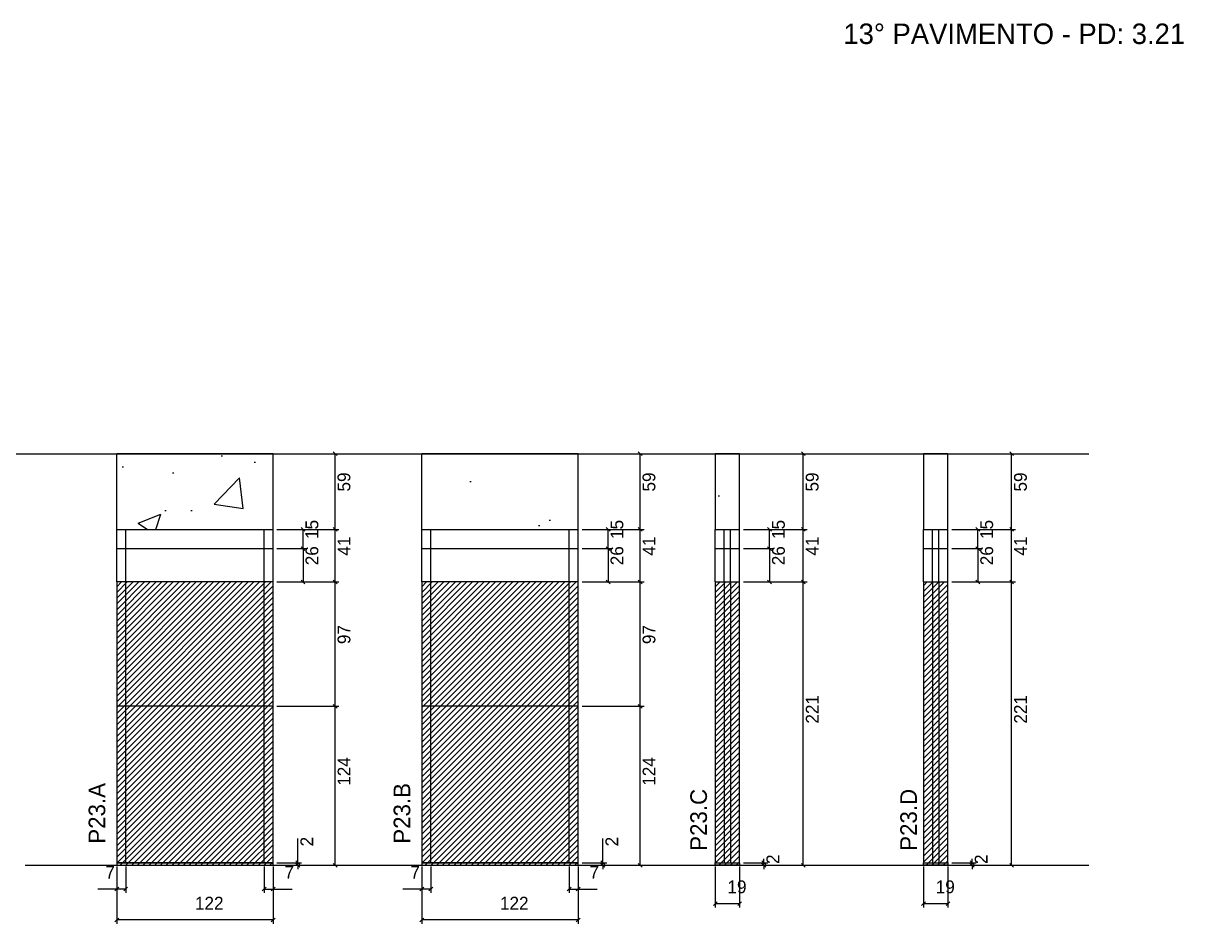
# Model space of a CAD drawing. Header units: metres. Extents: x 7653 to 9030, y 6399 to 7116.
# Drawn here: x 8125 to 9030, y 6399 to 7102 of the extents above; entities that cross this region are included whole.
import ezdxf

# ---------------------------------------------------------------- set-up
doc = ezdxf.new("R2010")
doc.units = ezdxf.units.M
for name, color, linetype in [('COTA', 7, 'Continuous'), ('Hachura', 7, 'Continuous'), ('NOMENCLATURA', 7, 'Continuous'), ('Nível', 7, 'Continuous'), ('Painéis', 7, 'Continuous'), ('SARR_2.2x7', 7, 'Continuous'), ('Texto Seção', 7, 'Continuous')]:
    doc.layers.add(name, color=color, linetype=linetype)

msp = doc.modelspace()

# ---------------------------------------------------------------- hatches: boundary and pattern name
at = {"layer": 'COTA'}
h = msp.add_hatch(dxfattribs=at)
h.set_pattern_fill('AR-CONC')
h.paths.add_polyline_path([(8197.87, 6765.95), (8197.87, 6706.95), (8319.87, 6706.95), (8319.87, 6765.95), (8197.87, 6765.95)])
h = msp.add_hatch(dxfattribs=at)
h.set_pattern_fill('AR-CONC')
h.paths.add_polyline_path([(8435.82, 6765.95), (8435.82, 6706.95), (8557.82, 6706.95), (8557.82, 6765.95), (8435.82, 6765.95)])
h = msp.add_hatch(dxfattribs=at)
h.set_pattern_fill('AR-CONC')
h.paths.add_polyline_path([(8683.78, 6706.95), (8683.78, 6765.95), (8664.78, 6765.95), (8664.78, 6706.95), (8683.78, 6706.95)])
h = msp.add_hatch(dxfattribs=at)
h.set_pattern_fill('AR-CONC')
h.paths.add_polyline_path([(8846.27, 6706.95), (8846.27, 6765.95), (8827.27, 6765.95), (8827.27, 6706.95), (8846.27, 6706.95)])
at = {"layer": 'Hachura'}
h = msp.add_hatch(dxfattribs=at)
h.set_pattern_fill('ANSI31')
h.paths.add_polyline_path([(8319.87, 6665.95), (8197.87, 6665.95), (8197.87, 6444.95), (8319.87, 6444.95), (8319.87, 6665.95)])
h = msp.add_hatch(dxfattribs=at)
h.set_pattern_fill('ANSI31')
h.paths.add_polyline_path([(8557.82, 6665.95), (8435.82, 6665.95), (8435.82, 6444.95), (8557.82, 6444.95), (8557.82, 6665.95)])
h = msp.add_hatch(dxfattribs=at)
h.set_pattern_fill('ANSI31')
h.paths.add_polyline_path([(8683.78, 6665.95), (8664.78, 6665.95), (8664.78, 6444.95), (8683.78, 6444.95), (8683.78, 6665.95), (8683.78, 6665.95)])
h = msp.add_hatch(dxfattribs=at)
h.set_pattern_fill('ANSI31')
h.paths.add_polyline_path([(8846.27, 6665.95), (8827.27, 6665.95), (8827.27, 6444.95), (8846.27, 6444.95), (8846.27, 6665.95), (8846.27, 6665.95)])

# ---------------------------------------------------------------- linework, layer by layer
at = {"layer": 'COTA', "color": 241, "lineweight": 25}
for p, q in [((8197.87, 6706.95), (8197.87, 6765.95)), ((8319.87, 6765.95), (8197.87, 6765.95)), ((8319.87, 6706.95), (8319.87, 6765.95)), ((8557.82, 6765.95), (8435.82, 6765.95)), ((8435.82, 6706.95), (8435.82, 6765.95)), ((8557.82, 6706.95), (8557.82, 6765.95))]:
    msp.add_line(p, q, dxfattribs=at)
at = {"layer": 'COTA', "color": 4, "lineweight": 25}
for p, q in [((8322.87, 6765.95), (8371.23, 6765.95)), ((8368.23, 6706.95), (8368.23, 6765.95)), ((8560.82, 6765.95), (8609.18, 6765.95)), ((8606.18, 6706.95), (8606.18, 6765.95)), ((8686.78, 6765.95), (8736.47, 6765.95)), ((8733.47, 6706.95), (8733.47, 6765.95)), ((8849.27, 6765.95), (8898.96, 6765.95)), ((8895.96, 6706.95), (8895.96, 6765.95)), ((8322.87, 6706.95), (8371.23, 6706.95)), ((8560.82, 6706.95), (8609.18, 6706.95)), ((8686.78, 6706.95), (8736.47, 6706.95)), ((8849.27, 6706.95), (8898.96, 6706.95)), ((8322.87, 6665.95), (8371.23, 6665.95)), ((8368.23, 6568.95), (8368.23, 6665.95)), ((8560.82, 6665.95), (8609.18, 6665.95)), ((8606.18, 6568.95), (8606.18, 6665.95)), ((8686.78, 6665.95), (8736.47, 6665.95)), ((8733.47, 6444.95), (8733.47, 6665.95)), ((8849.27, 6665.95), (8898.96, 6665.95)), ((8895.96, 6444.95), (8895.96, 6665.95)), ((8322.87, 6568.95), (8371.23, 6568.95)), ((8360.71, 6568.95), (8371.23, 6568.95)), ((8368.23, 6444.95), (8368.23, 6568.95)), ((8560.82, 6568.95), (8609.18, 6568.95)), ((8598.66, 6568.95), (8609.18, 6568.95)), ((8606.18, 6444.95), (8606.18, 6568.95)), ((8339.12, 6446.95), (8339.12, 6465.75)), ((8577.07, 6446.95), (8577.07, 6465.75)), ((8322.87, 6446.95), (8342.12, 6446.95)), ((8339.12, 6444.95), (8339.12, 6446.95)), ((8560.82, 6446.95), (8580.07, 6446.95)), ((8577.07, 6444.95), (8577.07, 6446.95)), ((8686.78, 6446.95), (8705.69, 6446.95)), ((8702.69, 6446.95), (8702.69, 6449.95)), ((8702.69, 6444.95), (8702.69, 6446.95)), ((8849.27, 6446.95), (8868.18, 6446.95)), ((8865.18, 6446.95), (8865.18, 6449.95)), ((8865.18, 6444.95), (8865.18, 6446.95)), ((8197.87, 6443.95), (8197.87, 6399.34)), ((8197.87, 6441.95), (8197.87, 6423.44)), ((8204.87, 6443.95), (8204.87, 6423.44)), ((8312.87, 6443.95), (8312.87, 6423.44)), ((8319.87, 6443.95), (8319.87, 6399.34)), ((8319.87, 6441.95), (8319.87, 6423.44)), ((8322.87, 6444.95), (8342.12, 6444.95)), ((8322.87, 6444.95), (8371.23, 6444.95)), ((8339.12, 6444.95), (8339.12, 6441.95)), ((8435.82, 6443.95), (8435.82, 6399.34)), ((8435.82, 6441.95), (8435.82, 6423.44)), ((8442.82, 6443.95), (8442.82, 6423.44)), ((8550.82, 6443.95), (8550.82, 6423.44)), ((8557.82, 6443.95), (8557.82, 6399.34)), ((8557.82, 6441.95), (8557.82, 6423.44)), ((8560.82, 6444.95), (8580.07, 6444.95)), ((8560.82, 6444.95), (8609.18, 6444.95)), ((8577.07, 6444.95), (8577.07, 6441.95)), ((8664.78, 6443.95), (8664.78, 6412.05)), ((8683.78, 6443.95), (8683.78, 6412.05)), ((8686.78, 6444.95), (8705.69, 6444.95)), ((8686.78, 6444.95), (8736.47, 6444.95)), ((8702.69, 6444.95), (8702.69, 6441.95)), ((8827.27, 6443.95), (8827.27, 6412.05)), ((8846.27, 6443.95), (8846.27, 6412.05)), ((8849.27, 6444.95), (8868.18, 6444.95)), ((8849.27, 6444.95), (8898.96, 6444.95)), ((8865.18, 6444.95), (8865.18, 6441.95)), ((8197.87, 6426.44), (8183.13, 6426.44)), ((8204.87, 6426.44), (8197.87, 6426.44)), ((8312.87, 6426.44), (8319.87, 6426.44)), ((8319.87, 6426.44), (8334.6, 6426.44)), ((8435.82, 6426.44), (8421.09, 6426.44)), ((8442.82, 6426.44), (8435.82, 6426.44)), ((8550.82, 6426.44), (8557.82, 6426.44)), ((8557.82, 6426.44), (8572.55, 6426.44)), ((8664.78, 6415.05), (8683.78, 6415.05)), ((8827.27, 6415.05), (8846.27, 6415.05)), ((8319.87, 6402.34), (8197.87, 6402.34)), ((8557.82, 6402.34), (8435.82, 6402.34))]:
    msp.add_line(p, q, dxfattribs=at)
at = {"layer": 'COTA', "color": 0, "lineweight": 25}
for p, q in [((8369.73, 6764.45), (8366.73, 6767.45)), ((8607.68, 6764.45), (8604.68, 6767.45)), ((8734.97, 6764.45), (8731.97, 6767.45)), ((8897.46, 6764.45), (8894.46, 6767.45)), ((8366.73, 6708.45), (8369.73, 6705.45)), ((8604.68, 6708.45), (8607.68, 6705.45)), ((8731.97, 6708.45), (8734.97, 6705.45)), ((8894.46, 6708.45), (8897.46, 6705.45)), ((8369.73, 6664.45), (8366.73, 6667.45)), ((8607.68, 6664.45), (8604.68, 6667.45)), ((8734.97, 6664.45), (8731.97, 6667.45)), ((8897.46, 6664.45), (8894.46, 6667.45)), ((8369.73, 6567.45), (8366.73, 6570.45)), ((8366.73, 6570.45), (8369.73, 6567.45)), ((8607.68, 6567.45), (8604.68, 6570.45)), ((8604.68, 6570.45), (8607.68, 6567.45)), ((8337.62, 6448.45), (8340.62, 6445.45)), ((8340.62, 6443.45), (8337.62, 6446.45)), ((8366.73, 6446.45), (8369.73, 6443.45)), ((8575.57, 6448.45), (8578.57, 6445.45)), ((8578.57, 6443.45), (8575.57, 6446.45)), ((8604.68, 6446.45), (8607.68, 6443.45)), ((8701.19, 6448.45), (8704.19, 6445.45)), ((8704.19, 6443.45), (8701.19, 6446.45)), ((8731.97, 6446.45), (8734.97, 6443.45)), ((8863.68, 6448.45), (8866.68, 6445.45)), ((8866.68, 6443.45), (8863.68, 6446.45)), ((8894.46, 6446.45), (8897.46, 6443.45)), ((8199.37, 6427.94), (8196.37, 6424.94)), ((8203.37, 6424.94), (8206.37, 6427.94)), ((8314.37, 6427.94), (8311.37, 6424.94)), ((8318.37, 6424.94), (8321.37, 6427.94)), ((8437.32, 6427.94), (8434.32, 6424.94)), ((8441.32, 6424.94), (8444.32, 6427.94)), ((8552.32, 6427.94), (8549.32, 6424.94)), ((8556.32, 6424.94), (8559.32, 6427.94)), ((8666.28, 6416.55), (8663.28, 6413.55)), ((8682.28, 6413.55), (8685.28, 6416.55)), ((8828.77, 6416.55), (8825.77, 6413.55)), ((8844.77, 6413.55), (8847.77, 6416.55)), ((8199.37, 6403.84), (8196.37, 6400.84)), ((8318.37, 6400.84), (8321.37, 6403.84)), ((8437.32, 6403.84), (8434.32, 6400.84)), ((8556.32, 6400.84), (8559.32, 6403.84))]:
    msp.add_line(p, q, dxfattribs=at)
at = {"layer": 'COTA', "color": 241, "lineweight": 25}
for points in [[(8683.78, 6706.95), (8683.78, 6765.95), (8664.78, 6765.95), (8664.78, 6706.95)], [(8846.27, 6706.95), (8846.27, 6765.95), (8827.27, 6765.95), (8827.27, 6706.95)]]:
    msp.add_lwpolyline(points, dxfattribs=at)
at = {"layer": 'Nível', "color": 4, "lineweight": 25}
for p, q in [((8014.22, 6765.95), (8956.24, 6765.95)), ((8126.4, 6444.95), (8956.24, 6444.95))]:
    msp.add_line(p, q, dxfattribs=at)
at = {"layer": 'Painéis', "color": 200, "lineweight": 25}
for p, q in [((8197.87, 6706.95), (8319.87, 6706.95)), ((8197.87, 6665.95), (8197.87, 6706.95)), ((8319.87, 6665.95), (8319.87, 6706.95)), ((8435.82, 6706.95), (8557.82, 6706.95)), ((8435.82, 6665.95), (8435.82, 6706.95)), ((8557.82, 6665.95), (8557.82, 6706.95)), ((8664.78, 6706.95), (8683.78, 6706.95)), ((8664.78, 6665.95), (8664.78, 6706.95)), ((8683.78, 6665.95), (8683.78, 6706.95)), ((8827.27, 6706.95), (8846.27, 6706.95)), ((8827.27, 6665.95), (8827.27, 6706.95)), ((8846.27, 6665.95), (8846.27, 6706.95)), ((8197.87, 6691.95), (8319.87, 6691.95)), ((8435.82, 6691.95), (8557.82, 6691.95)), ((8664.78, 6691.95), (8683.78, 6691.95)), ((8827.27, 6691.95), (8846.27, 6691.95)), ((8197.87, 6665.95), (8197.87, 6568.95)), ((8319.87, 6665.95), (8197.87, 6665.95)), ((8319.87, 6568.95), (8319.87, 6665.95)), ((8435.82, 6665.95), (8435.82, 6568.95)), ((8557.82, 6665.95), (8435.82, 6665.95)), ((8557.82, 6568.95), (8557.82, 6665.95)), ((8664.78, 6665.95), (8664.78, 6446.95)), ((8664.78, 6665.95), (8683.78, 6665.95)), ((8683.78, 6446.95), (8683.78, 6665.95)), ((8827.27, 6665.95), (8827.27, 6446.95)), ((8827.27, 6665.95), (8846.27, 6665.95)), ((8846.27, 6446.95), (8846.27, 6665.95)), ((8197.87, 6568.95), (8197.87, 6444.95)), ((8319.87, 6568.95), (8197.87, 6568.95)), ((8319.87, 6444.95), (8319.87, 6568.95)), ((8435.82, 6568.95), (8435.82, 6444.95)), ((8557.82, 6568.95), (8435.82, 6568.95)), ((8557.82, 6444.95), (8557.82, 6568.95)), ((8197.87, 6446.95), (8319.87, 6446.95)), ((8435.82, 6446.95), (8557.82, 6446.95)), ((8664.78, 6446.95), (8683.78, 6446.95)), ((8827.27, 6446.95), (8846.27, 6446.95))]:
    msp.add_line(p, q, dxfattribs=at)
at = {"layer": 'Painéis', "color": 4, "lineweight": 25}
for p, q in [((8322.87, 6706.95), (8371.23, 6706.95)), ((8322.87, 6706.95), (8346.21, 6706.95)), ((8343.21, 6691.95), (8343.21, 6706.95)), ((8368.23, 6665.95), (8368.23, 6706.95)), ((8560.82, 6706.95), (8609.18, 6706.95)), ((8560.82, 6706.95), (8584.16, 6706.95)), ((8581.16, 6691.95), (8581.16, 6706.95)), ((8606.18, 6665.95), (8606.18, 6706.95)), ((8686.78, 6706.95), (8736.47, 6706.95)), ((8686.78, 6706.95), (8710.13, 6706.95)), ((8707.13, 6691.95), (8707.13, 6706.95)), ((8733.47, 6665.95), (8733.47, 6706.95)), ((8849.27, 6706.95), (8898.96, 6706.95)), ((8849.27, 6706.95), (8872.62, 6706.95)), ((8869.62, 6691.95), (8869.62, 6706.95)), ((8895.96, 6665.95), (8895.96, 6706.95)), ((8322.87, 6691.95), (8346.21, 6691.95)), ((8322.87, 6691.95), (8346.21, 6691.95)), ((8343.21, 6691.95), (8343.21, 6665.95)), ((8560.82, 6691.95), (8584.16, 6691.95)), ((8560.82, 6691.95), (8584.16, 6691.95)), ((8581.16, 6691.95), (8581.16, 6665.95)), ((8686.78, 6691.95), (8710.13, 6691.95)), ((8686.78, 6691.95), (8710.13, 6691.95)), ((8707.13, 6691.95), (8707.13, 6665.95)), ((8849.27, 6691.95), (8872.62, 6691.95)), ((8849.27, 6691.95), (8872.62, 6691.95)), ((8869.62, 6691.95), (8869.62, 6665.95)), ((8322.87, 6665.95), (8371.23, 6665.95)), ((8322.87, 6665.95), (8346.21, 6665.95)), ((8560.82, 6665.95), (8609.18, 6665.95)), ((8560.82, 6665.95), (8584.16, 6665.95)), ((8686.78, 6665.95), (8736.47, 6665.95)), ((8686.78, 6665.95), (8710.13, 6665.95)), ((8849.27, 6665.95), (8898.96, 6665.95)), ((8849.27, 6665.95), (8872.62, 6665.95))]:
    msp.add_line(p, q, dxfattribs=at)
at = {"layer": 'Painéis', "color": 0, "lineweight": 25}
for p, q in [((8344.71, 6705.45), (8341.71, 6708.45)), ((8369.73, 6705.45), (8366.73, 6708.45)), ((8582.66, 6705.45), (8579.66, 6708.45)), ((8607.68, 6705.45), (8604.68, 6708.45)), ((8708.63, 6705.45), (8705.63, 6708.45)), ((8734.97, 6705.45), (8731.97, 6708.45)), ((8871.12, 6705.45), (8868.12, 6708.45)), ((8897.46, 6705.45), (8894.46, 6708.45)), ((8344.71, 6690.45), (8341.71, 6693.45)), ((8341.71, 6693.45), (8344.71, 6690.45)), ((8582.66, 6690.45), (8579.66, 6693.45)), ((8579.66, 6693.45), (8582.66, 6690.45)), ((8708.63, 6690.45), (8705.63, 6693.45)), ((8705.63, 6693.45), (8708.63, 6690.45)), ((8871.12, 6690.45), (8868.12, 6693.45)), ((8868.12, 6693.45), (8871.12, 6690.45)), ((8341.71, 6667.45), (8344.71, 6664.45)), ((8366.73, 6667.45), (8369.73, 6664.45)), ((8579.66, 6667.45), (8582.66, 6664.45)), ((8604.68, 6667.45), (8607.68, 6664.45)), ((8705.63, 6667.45), (8708.63, 6664.45)), ((8731.97, 6667.45), (8734.97, 6664.45)), ((8868.12, 6667.45), (8871.12, 6664.45)), ((8894.46, 6667.45), (8897.46, 6664.45))]:
    msp.add_line(p, q, dxfattribs=at)
at = {"layer": 'Painéis', "color": 200, "lineweight": 25}
for points in [[(8319.87, 6446.95), (8197.87, 6446.95), (8197.87, 6444.95), (8319.87, 6444.95)], [(8557.82, 6446.95), (8435.82, 6446.95), (8435.82, 6444.95), (8557.82, 6444.95)], [(8664.78, 6446.95), (8683.78, 6446.95), (8683.78, 6444.95), (8664.78, 6444.95)], [(8827.27, 6446.95), (8846.27, 6446.95), (8846.27, 6444.95), (8827.27, 6444.95)]]:
    msp.add_lwpolyline(points, close=True, dxfattribs=at)
at = {"layer": 'SARR_2.2x7', "color": 40, "lineweight": 25}
for p, q in [((8204.87, 6665.95), (8204.87, 6706.95)), ((8312.87, 6665.95), (8312.87, 6706.95)), ((8442.82, 6665.95), (8442.82, 6706.95)), ((8550.82, 6665.95), (8550.82, 6706.95)), ((8671.78, 6665.95), (8671.78, 6706.95)), ((8676.7, 6665.95), (8676.7, 6706.95)), ((8834.18, 6665.95), (8834.18, 6706.95)), ((8839.18, 6665.95), (8839.18, 6706.95)), ((8204.87, 6568.95), (8204.87, 6665.95)), ((8312.87, 6568.95), (8312.87, 6665.95)), ((8442.82, 6568.95), (8442.82, 6665.95)), ((8550.82, 6568.95), (8550.82, 6665.95)), ((8671.78, 6665.95), (8671.78, 6446.95)), ((8676.78, 6665.95), (8676.78, 6446.95)), ((8834.27, 6665.95), (8834.27, 6446.95)), ((8839.27, 6665.95), (8839.27, 6446.95)), ((8204.87, 6446.95), (8204.87, 6568.95)), ((8312.87, 6446.95), (8312.87, 6568.95)), ((8442.82, 6446.95), (8442.82, 6568.95)), ((8550.82, 6446.95), (8550.82, 6568.95))]:
    msp.add_line(p, q, dxfattribs=at)

# ---------------------------------------------------------------- texts
at = {"layer": 'COTA', "color": 240, "lineweight": 25}
for s, p in [('59', (8380.09, 6736.45)), ('59', (8618.04, 6736.45)), ('59', (8745.34, 6736.45)), ('59', (8907.82, 6736.45)), ('97', (8380.13, 6617.45)), ('97', (8618.08, 6617.45)), ('221', (8745.42, 6555.45)), ('221', (8907.9, 6555.45)), ('124', (8380.16, 6506.95)), ('124', (8618.11, 6506.95)), ('2', (8351.12, 6459.69)), ('2', (8589.07, 6459.69)), ('2', (8714.69, 6445.95)), ('2', (8877.18, 6445.95))]:
    msp.add_text(s, height=10, rotation=90, dxfattribs=at).set_placement(p)
for s, p in [('7', (8189, 6434.51)), ('7', (8328.73, 6434.51)), ('7', (8426.95, 6434.51)), ('7', (8566.68, 6434.51)), ('19', (8674.28, 6423.14)), ('19', (8836.77, 6423.14)), ('122', (8258.87, 6410.39)), ('122', (8496.82, 6410.39))]:
    msp.add_text(s, height=10, dxfattribs=at).set_placement(p)
at = {"layer": 'NOMENCLATURA', "color": 2, "lineweight": 25}
msp.add_text('13° PAVIMENTO - PD: 3.21', height=16, dxfattribs=at).set_placement((8764.73, 7085.46))
at = {"layer": 'Painéis', "color": 240, "lineweight": 25}
for s, p in [('15', (8355.1, 6699.45)), ('15', (8593.05, 6699.45)), ('15', (8719.02, 6699.45)), ('15', (8881.51, 6699.45)), ('41', (8380.16, 6686.45)), ('41', (8618.11, 6686.45)), ('41', (8745.4, 6686.45)), ('41', (8907.89, 6686.45)), ('26', (8355.11, 6678.95)), ('26', (8593.06, 6678.95)), ('26', (8719.03, 6678.95)), ('26', (8881.52, 6678.95))]:
    msp.add_text(s, height=10, rotation=90, dxfattribs=at).set_placement(p)
at = {"layer": 'Texto Seção', "color": 7, "lineweight": 15}
for s, p in [('P23.A', (8188.92, 6461.78)), ('P23.B', (8426.87, 6461.78)), ('P23.C', (8658.29, 6456.24)), ('P23.D', (8822.08, 6456.24))]:
    msp.add_text(s, height=13, rotation=90, dxfattribs=at).set_placement(p)

doc.saveas('drawing.dxf')
